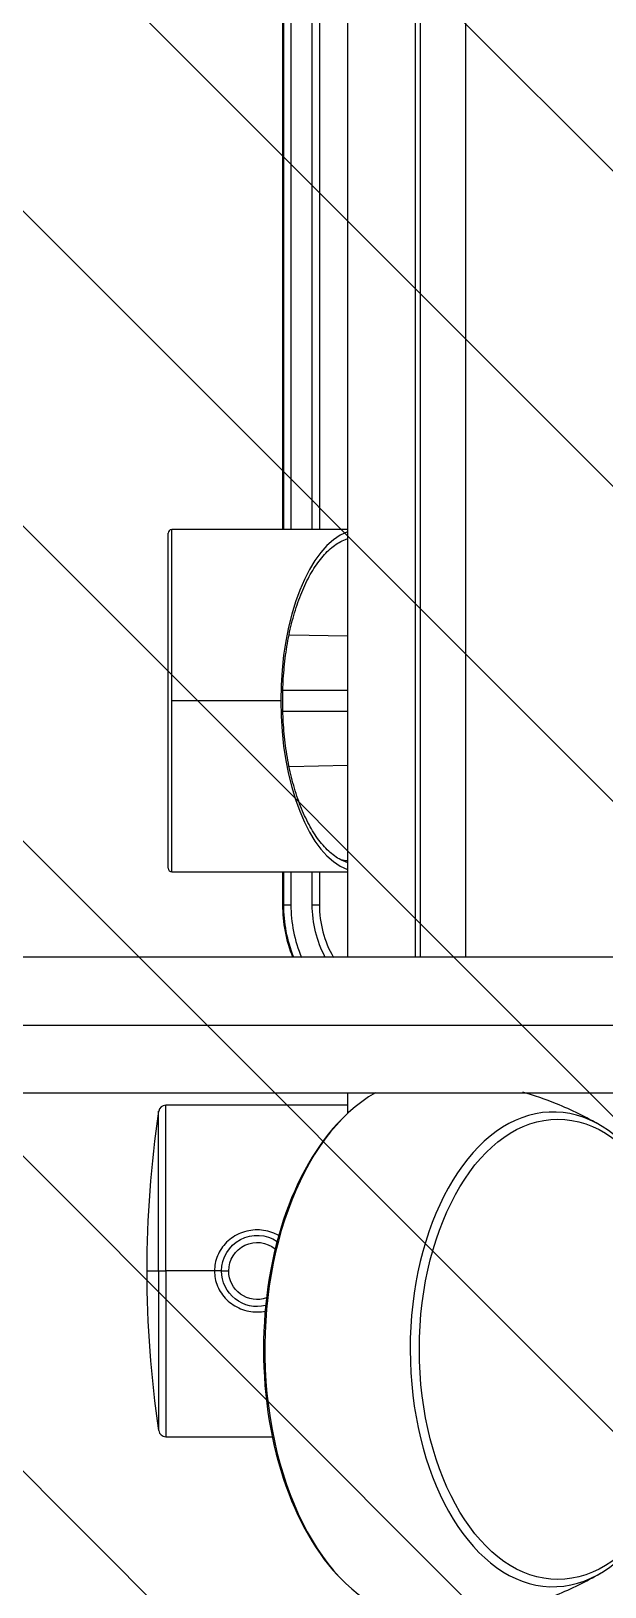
# Model space of a CAD drawing. Header units: millimetres. Extents: x -41292 to 298682, y -22072 to 33155.
# Drawn here: x -25852.5 to -25772, y 28589.6 to 28807.8 of the extents above; entities that cross this region are included whole.
import ezdxf

# ---------------------------------------------------------------- set-up
doc = ezdxf.new("R2010")
doc.units = ezdxf.units.MM
for name, color, linetype in [('06-FUR', 6, 'Continuous'), ('F-BATH', 9, 'Continuous'), ('인테리어_해치_벽체', 8, 'Continuous')]:
    doc.layers.add(name, color=color, linetype=linetype)

# ---------------------------------------------------------------- blocks, each defined once
blk = doc.blocks.new('59A-확장$0$rain-LM')
at = {"layer": 'F-BATH', "color": 251, "true_color": 0x636466}
for p, q in [((106584.76, 51776.32), (106584.76, 51441.32)), ((106594.26, 51441.98), (106594.26, 51776.98)), ((106603.76, 51441.32), (106603.76, 51776.32)), ((106223.94, 51742.54), (106584.76, 51742.54)), ((106223.94, 51736.2), (106584.76, 51736.2)), ((106584.76, 51735.52), (106223.94, 51735.52)), ((106229.44, 51725.98), (106584.75, 51725.98)), ((106229.44, 51725.98), (106584.75, 51725.98)), ((106524.76, 51725.98), (106524.76, 51701.32)), ((106539.69, 51725.98), (106539.55, 51717.9)), ((106557.97, 51717.83), (106557.82, 51725.98)), ((106572.76, 51701.32), (106572.76, 51725.98)), ((106603.75, 51725.98), (106606.69, 51725.98)), ((106603.75, 51725.98), (106606.69, 51725.98)), ((106605.51, 51725.98), (106605.51, 51700.48)), ((106296.14, 51722.05), (106524.75, 51722.05)), ((106572.75, 51722.05), (106577.38, 51722.05)), ((106577.38, 51721.05), (106577.38, 51722.05)), ((106524.75, 51721.05), (106296.14, 51721.05)), ((106577.38, 51721.05), (106572.75, 51721.05)), ((106296.14, 51718.05), (106524.75, 51718.05)), ((106524.75, 51717.05), (106296.14, 51717.05)), ((106524.75, 51716.92), (106296.14, 51716.92)), ((106572.76, 51718.05), (106577.38, 51718.05)), ((106577.38, 51717.05), (106572.76, 51717.05)), ((106577.38, 51716.92), (106572.76, 51716.92)), ((106577.38, 51717.05), (106577.38, 51718.05)), ((106577.38, 51716.92), (106577.38, 51717.05)), ((106548.76, 51716.63), (106548.76, 51701.32)), ((106652.01, 51700.48), (106652.01, 51715.43)), ((106628.76, 51708.32), (106628.76, 51709.32)), ((106628.76, 51708.32), (106628.76, 51707.32)), ((106628.76, 51707.32), (106628.76, 51700.48)), ((106548.76, 51701.32), (106524.76, 51701.32)), ((106572.26, 51700.82), (106525.26, 51700.82)), ((106572.76, 51701.32), (106548.76, 51701.32)), ((106628.76, 51700.48), (106605.51, 51700.48)), ((106628.76, 51699.49), (106606.36, 51699.49)), ((106628.76, 51699.49), (106628.76, 51700.48)), ((106628.76, 51700.48), (106652.01, 51700.48)), ((106628.76, 51697.82), (106628.76, 51699.49)), ((106628.76, 51699.49), (106651.16, 51699.49))]:
    blk.add_line(p, q, dxfattribs=at)
for centre, radius, start, end in [((106577.38, 51736.92), 14.88, 270, 299.7441), ((106577.38, 51736.92), 18.88, 270, 293.0204), ((106525.26, 51701.32), 0.5, 180, 270), ((106572.26, 51701.32), 0.5, 270, 0), ((106606.51, 51700.48), 1, 180, 261.4696), ((106628.76, 51848.82), 151, 261.4696, 270), ((106628.76, 51848.82), 151, 270, 278.5304), ((106651.01, 51700.48), 1, 278.5304, 0)]:
    blk.add_arc(centre, radius, start, end, dxfattribs=at)
at = {"layer": 'F-BATH', "color": 251, "true_color": 0x636466, "extrusion": (0, 0, -1)}
for centre, radius, start, end in [((-106577.38, 51736.92), 15.88, 242.2974, 270), ((-106577.38, 51736.92), 19.88, 248.1992, 270), ((-106577.38, 51736.92), 20, 248.3396, 270), ((-106628.76, 51713.32), 5, 270, 33.8794), ((-106628.76, 51713.32), 4, 270, 39.0881), ((-106628.76, 51713.32), 4, 161.1281, 270), ((-106628.76, 51713.32), 5, 166.3819, 270)]:
    blk.add_arc(centre, radius, start, end, dxfattribs=at)
at = {"layer": 'F-BATH', "color": 251, "true_color": 0x636466}
for centre, major_axis, ratio, start_param, end_param in [((106639.76, 51754.82), (33.3, 0), 0.601815, 1.717737, 3.216248), ((106639.76, 51754.82), (33.3, 0), 0.601815, 6.211848, 7.732635), ((106639.76, 51754.82), (33.3, 0), 0.601815, 3.216248, 6.211848), ((106639.76, 51737.25), (-38, 0), 0.601815, 0.325862, 3.144054), ((106548.76, 51727.82), (24, 0), 0.466308, 3.307331, 4.712389), ((106548.76, 51727.82), (24, 0), 0.466308, 4.712389, 6.117447), ((106639.76, 51736.89), (37.7, 0), 0.601815, 3.646832, 5.777946)]:
    blk.add_ellipse(centre, major_axis=major_axis, ratio=ratio, start_param=start_param, end_param=end_param, dxfattribs=at)
blk.add_ellipse((106639.76, 51755.5), major_axis=(32.28, 0), ratio=0.601815, dxfattribs=at)
for points, knots in [([(106608.34, 51761.47), (106607.18, 51759.48), (106605.44, 51755.95), (106604.14, 51752.19), (106603.68, 51750.59)], [0, 0, 0, 0, 0.580555, 1, 1, 1, 1]), ([(106677.76, 51737.25), (106677.75, 51739.17), (106677.49, 51743.13), (106676.35, 51749.22), (106674.3, 51755.48), (106672.33, 51759.48), (106671.17, 51761.47)], [0, 0, 0, 0, 0.225829, 0.46905, 0.727974, 1, 1, 1, 1]), ([(106548.76, 51716.89), (106547.75, 51716.89), (106545.62, 51716.95), (106542.37, 51717.27), (106539.1, 51717.83), (106536.01, 51718.64), (106533.19, 51719.66), (106530.7, 51720.9), (106528.61, 51722.34), (106527.02, 51723.96), (106526.31, 51725.19), (106526.07, 51725.86), (106526.04, 51725.95)], [0, 0, 0, 0, 0.102805, 0.212885, 0.322965, 0.433045, 0.543125, 0.653205, 0.763285, 0.873365, 0.983445, 1, 1, 1, 1]), ([(106547.26, 51716.99), (106547.26, 51718.28), (106547.26, 51721.28), (106547.26, 51724.28), (106547.26, 51725.99)], [0, 0, 0, 0, 0.428796, 1, 1, 1, 1]), ([(106571.48, 51725.96), (106571.45, 51725.87), (106571.2, 51725.19), (106570.48, 51723.95), (106568.89, 51722.33), (106566.79, 51720.88), (106564.29, 51719.65), (106561.46, 51718.62), (106558.35, 51717.82), (106555.07, 51717.26), (106551.84, 51716.95), (106549.74, 51716.89), (106548.76, 51716.89)], [0, 0, 0, 0, 0.01752, 0.127832, 0.238144, 0.348456, 0.458768, 0.569079, 0.679391, 0.789703, 0.900015, 1, 1, 1, 1]), ([(106550.26, 51725.99), (106550.26, 51724.28), (106550.26, 51721.3), (106550.26, 51718.3), (106550.26, 51717.03)], [0, 0, 0, 0, 0.57357, 1, 1, 1, 1]), ([(106623.85, 51716.45), (106623.7, 51716.19), (106623.22, 51715.22), (106622.85, 51713.32), (106623.24, 51711.33), (106623.97, 51709.92), (106624.71, 51709.01), (106625.6, 51708.26), (106626.61, 51707.72), (106627.67, 51707.38), (106628.41, 51707.34), (106628.76, 51707.32)], [0, 0, 0, 0, 0.07152, 0.261237, 0.450954, 0.546423, 0.641133, 0.734039, 0.824612, 0.915626, 1, 1, 1, 1]), ([(106628.76, 51707.32), (106629.11, 51707.34), (106629.84, 51707.38), (106630.91, 51707.72), (106631.92, 51708.26), (106632.81, 51709.01), (106633.54, 51709.92), (106634.28, 51711.33), (106634.58, 51712.91), (106634.47, 51714.09), (106634.4, 51714.47)], [0, 0, 0, 0, 0.101667, 0.21126, 0.320348, 0.432245, 0.546317, 0.661299, 0.889795, 1, 1, 1, 1])]:
    blk.add_open_spline(points, degree=3, knots=knots, dxfattribs=at)
blk.add_open_spline([(106571.22, 51726), (106571.21, 51725.68), (106571.16, 51725.37), (106571.09, 51725.05)], degree=3, dxfattribs=at)
blk = doc.blocks.new('sheisdxse')
at = {"layer": '06-FUR', "rotation": 269.9999999999999}
blk.add_blockref('59A-확장$0$rain-LM', (295224.7, 79040.31), dxfattribs=at)
blk = doc.blocks.new('shesevd')
at = {"layer": '인테리어_해치_벽체'}
h = blk.add_hatch(dxfattribs=at)
h.set_pattern_fill('ANSI31', color=256, scale=250, angle=450)
h.set_pattern_definition([(135, (87552.9, -30000), (-22.097087, -22.097087), [])])
h.paths.add_polyline_path([(336995.63, -32463.93), (337895.63, -32463.93), (337895.63, -32313.93), (336995.63, -32313.93)])
h.paths.add_polyline_path([(335040.63, -30893.93), (335895.63, -30893.93), (335895.63, -30758.93), (335040.63, -30758.93)])
h.paths.add_polyline_path([(340135.63, -26988.93), (340135.63, -27538.93), (340185.63, -27538.93), (340185.63, -27678.93), (339995.63, -27678.93), (339995.63, -27128.93), (339975.63, -27128.93), (339975.63, -27828.93), (340205.63, -27828.93), (340205.63, -26988.93)])
h.paths.add_polyline_path([(337928.68, -26988.93), (339086.05, -26988.93), (339086.05, -27128.93), (337928.68, -27128.93)])
h.paths.add_polyline_path([(341215.63, -30798.93), (342015.63, -30798.93), (342015.63, -30898.93), (341215.63, -30898.93)])
h.paths.add_polyline_path([(344775.63, -30898.93), (344775.63, -32313.93), (344675.63, -32313.93), (344675.63, -30898.93)])
h.paths.add_polyline_path([(346895.63, -27838.93), (346295.63, -27838.93), (346295.63, -27908.93), (347095.63, -27908.93), (347095.63, -27308.93), (346895.63, -27308.93)])
h.paths.add_polyline_path([(343284.19, -37888.93), (343284.19, -36283.93), (343184.19, -36283.93), (343184.19, -37888.93)])
h.paths.add_polyline_path([(338140.63, -36283.93), (338140.63, -37288.93), (338240.63, -37288.93), (338240.63, -36283.93)])

msp = doc.modelspace()

# ---------------------------------------------------------------- block references
msp.add_blockref('sheisdxse', (-372758.77, 56222.34))

# ---------------------------------------------------------------- next in the draw order: block references
msp.add_blockref('shesevd', (-372758.77, 56222.34))

doc.saveas('drawing.dxf')
